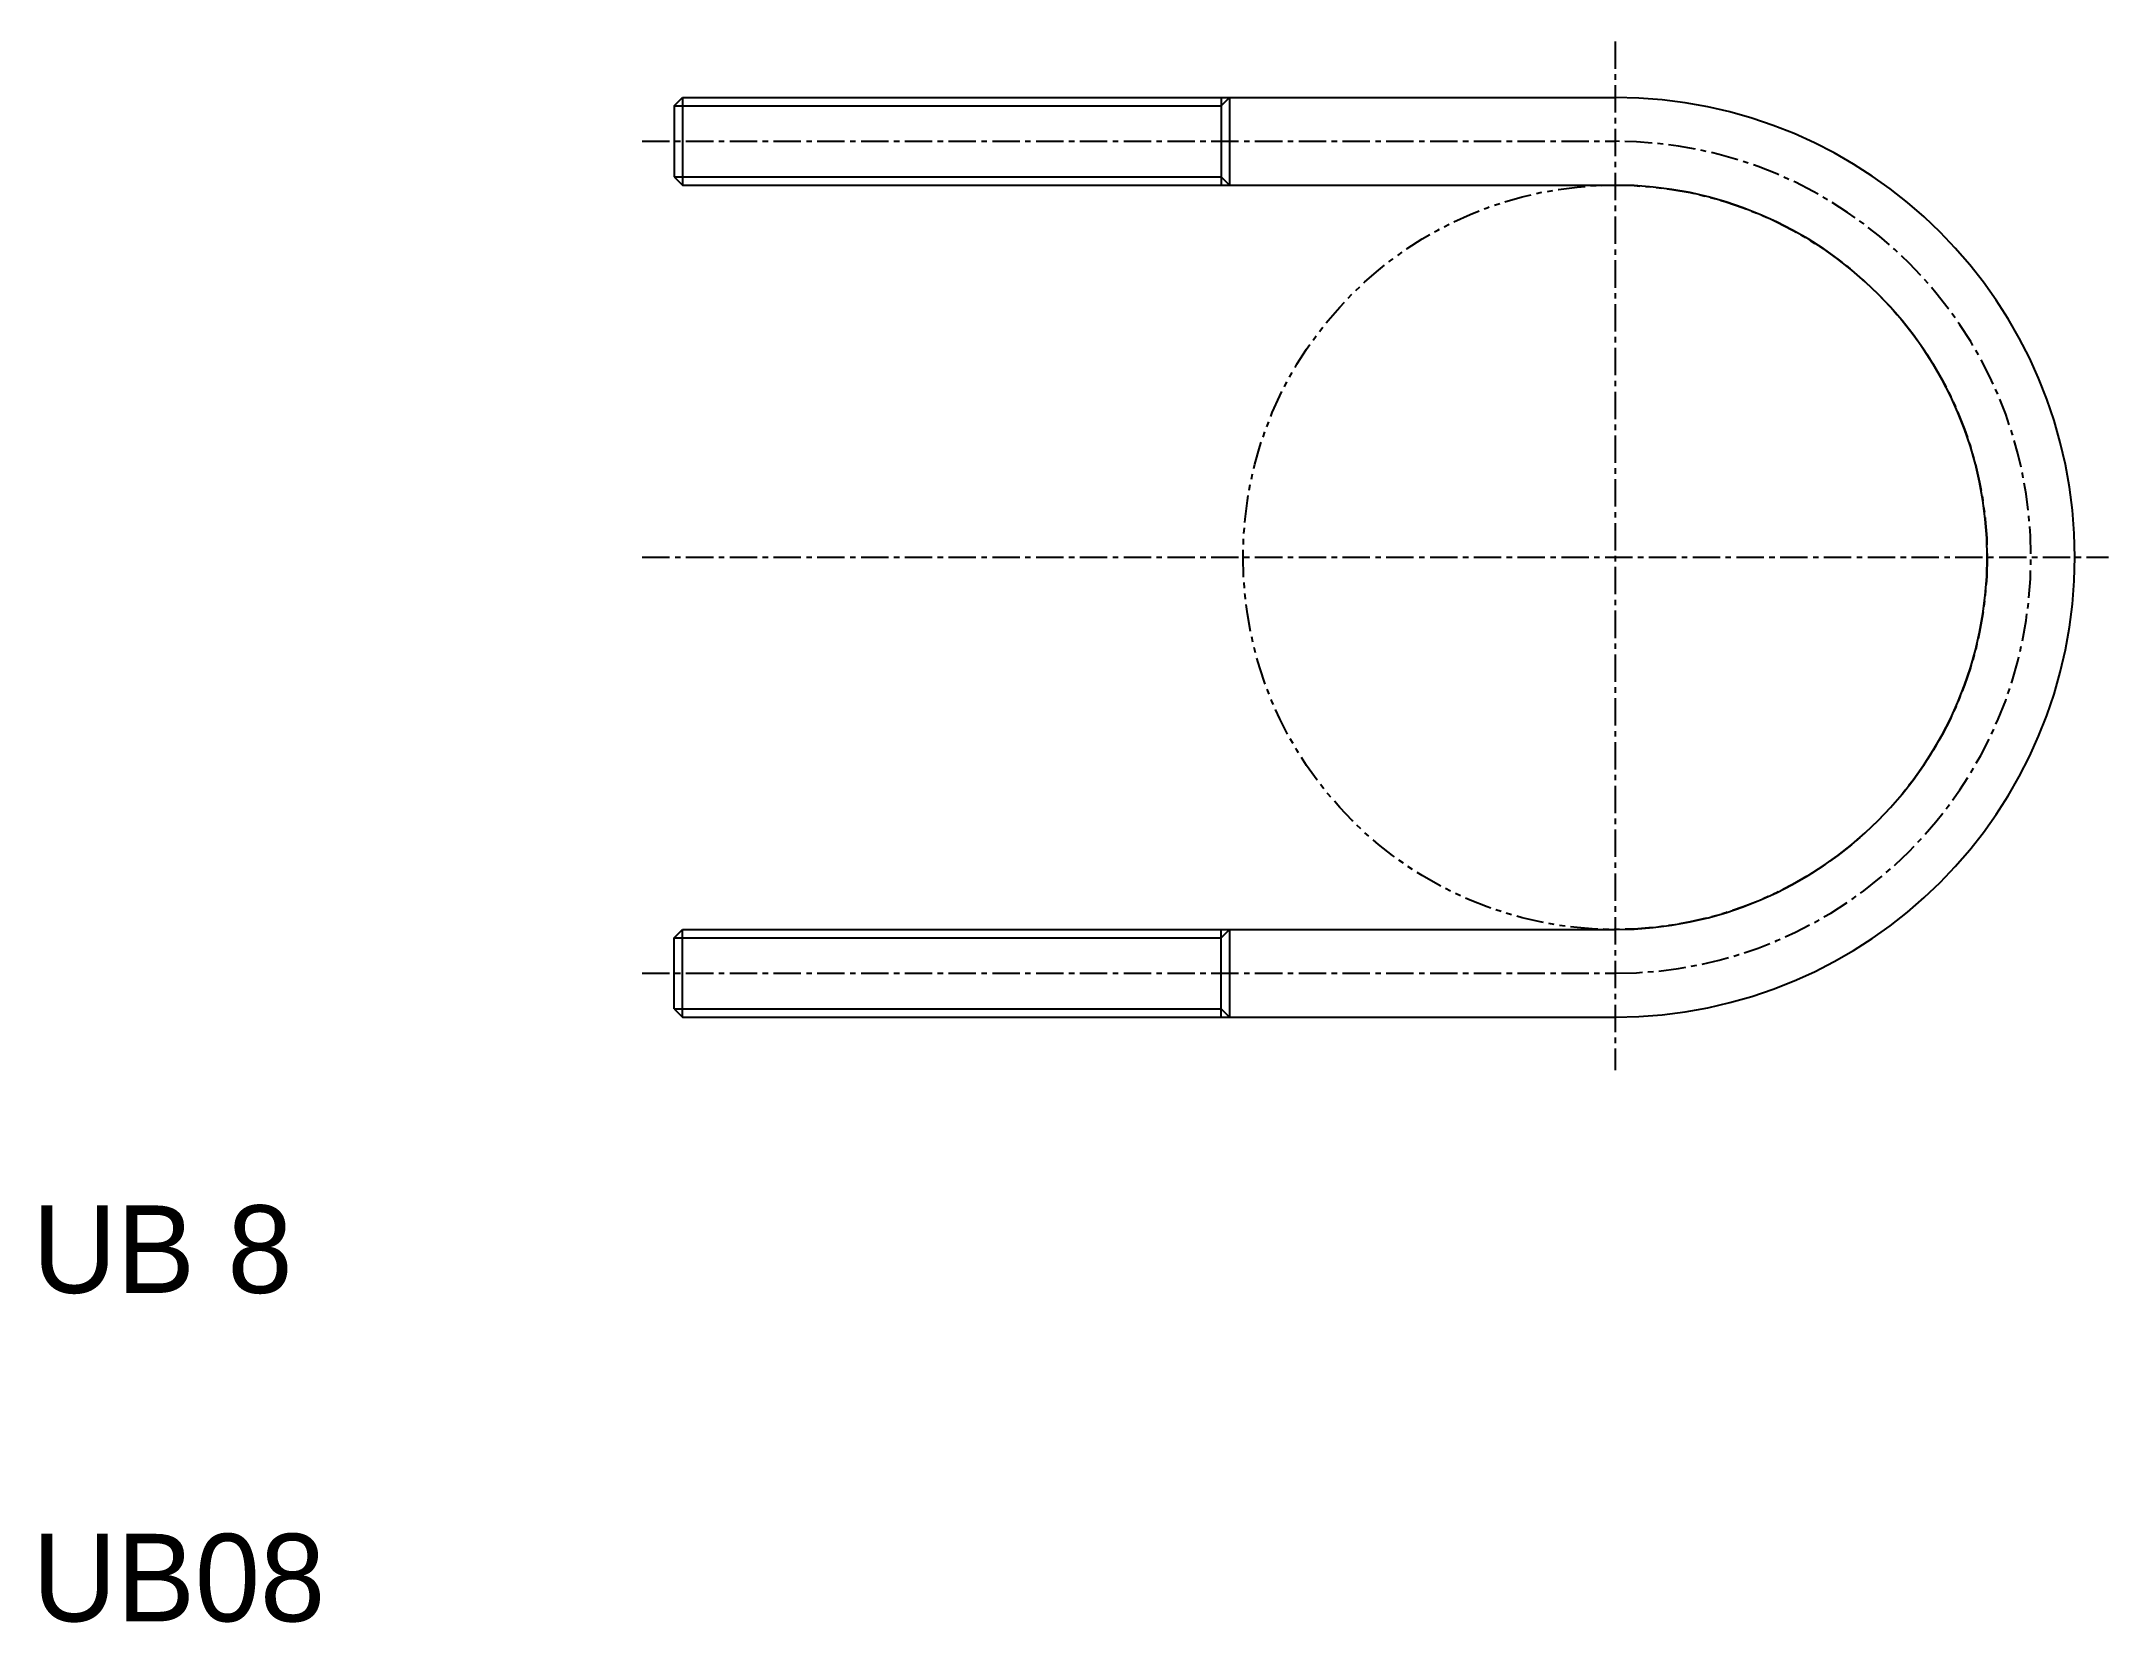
# Model space of a CAD drawing. Extents: x 10.4 to 104.9, y 9.9 to 82.2.
import ezdxf

# ---------------------------------------------------------------- set-up
doc = ezdxf.new("R2010")
doc.units = 0
doc.linetypes.add('CENTER', pattern=[2, 1.25, -0.25, 0.25, -0.25])
doc.linetypes.add('PHANTOM', pattern=[2.5, 1.25, -0.25, 0.25, -0.25, 0.25, -0.25])
doc.layers.get('0').update_dxf_attribs({"linetype": 'CONTINUOUS'})
doc.layers.add('CENTER', color=1, linetype='CENTER')

msp = doc.modelspace()

# ---------------------------------------------------------------- linework, layer by layer
at = {"color": 7, "linetype": 'CONTINUOUS'}
for p, q in [((39.326, 79.22), (39.705, 79.599)), ((39.705, 79.599), (82.326, 79.599)), ((39.705, 79.599), (39.705, 75.599)), ((50.361, 79.599), (50.361, 79.599)), ((61.016, 79.599), (61.016, 79.599)), ((64.326, 79.599), (64.326, 75.599)), ((64.705, 79.599), (64.705, 75.599)), ((39.326, 79.22), (39.326, 75.978)), ((39.326, 75.978), (39.705, 75.599)), ((39.705, 75.599), (82.326, 75.599)), ((39.326, 41.22), (39.705, 41.599)), ((39.705, 41.599), (82.326, 41.599)), ((39.705, 37.599), (39.705, 41.599)), ((64.326, 37.599), (64.326, 41.599)), ((64.705, 41.599), (64.705, 37.599)), ((39.326, 37.978), (39.326, 41.22)), ((39.326, 37.978), (39.705, 37.599)), ((39.705, 37.599), (82.326, 37.599))]:
    msp.add_line(p, q, dxfattribs=at)
at = {"color": 3, "linetype": 'CONTINUOUS'}
for p, q in [((64.326, 79.22), (64.705, 79.599)), ((39.326, 79.22), (64.326, 79.22)), ((39.326, 75.978), (64.326, 75.978)), ((64.326, 75.978), (64.705, 75.599)), ((64.326, 41.22), (64.705, 41.599)), ((39.326, 41.22), (64.326, 41.22)), ((39.326, 37.978), (64.326, 37.978)), ((64.326, 37.978), (64.705, 37.599))]:
    msp.add_line(p, q, dxfattribs=at)
at = {"color": 3, "linetype": 'PHANTOM'}
msp.add_circle((82.326, 58.599), 17, dxfattribs=at)
at = {"color": 7, "linetype": 'CONTINUOUS'}
for radius in [21, 17]:
    msp.add_arc((82.326, 58.599), radius, 270, 90, dxfattribs=at)
at = {"layer": 'CENTER', "color": 1, "linetype": 'CENTER'}
for p, q in [((82.326, 82.163), (82.326, 35.181)), ((37.869, 77.599), (82.326, 77.599)), ((37.869, 58.599), (104.877, 58.599)), ((37.869, 39.599), (82.326, 39.599))]:
    msp.add_line(p, q, dxfattribs=at)
msp.add_arc((82.326, 58.599), 19, 270, 90, dxfattribs=at)

# ---------------------------------------------------------------- texts
at = {"color": 7, "linetype": 'CONTINUOUS'}
for s, p in [('UB 8', (10, 25)), ('UB08', (10, 10))]:
    msp.add_text(s, height=4, dxfattribs=at).set_placement(p)

doc.saveas('drawing.dxf')
